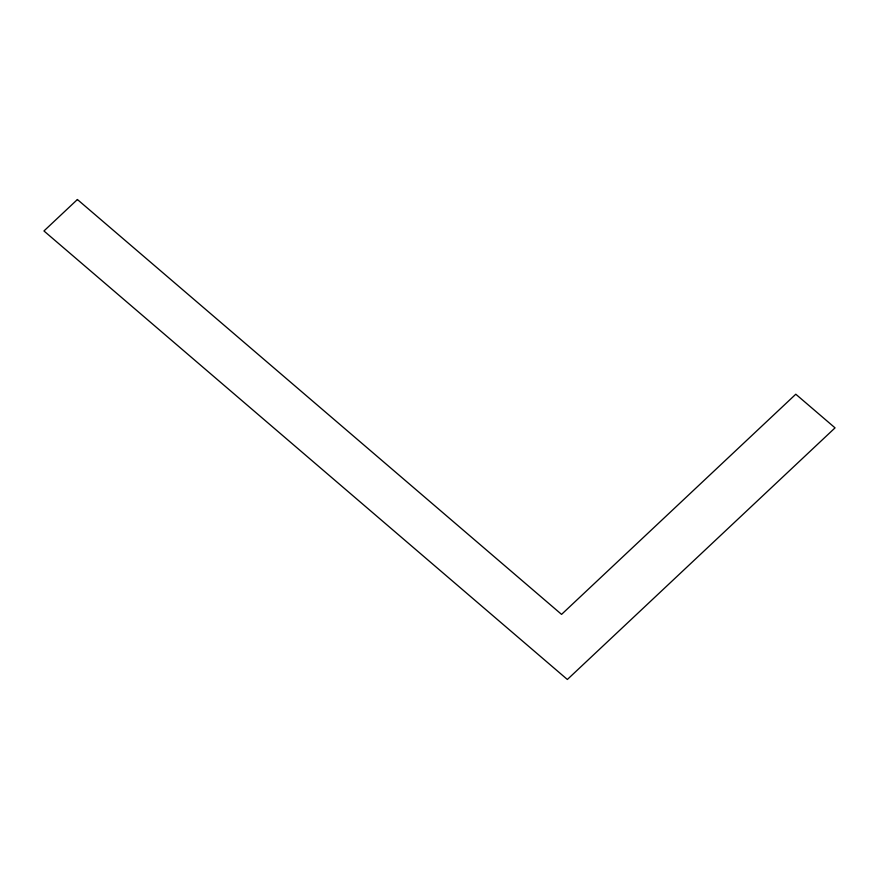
<?xml version="1.0" encoding="UTF-8"?>
<svg xmlns="http://www.w3.org/2000/svg" width="879" height="879" viewBox="0 0 879 879"><rect width="100%" height="100%" fill="white"/><g stroke="black" fill="none" stroke-linecap="round" stroke-linejoin="round"><path stroke-width="1.32" d="M77.407 199.522L43.95 230.968L567.362 679.478L835.05 427.864L795.792 394.221L561.56 614.388L77.407 199.522"/></g></svg>
